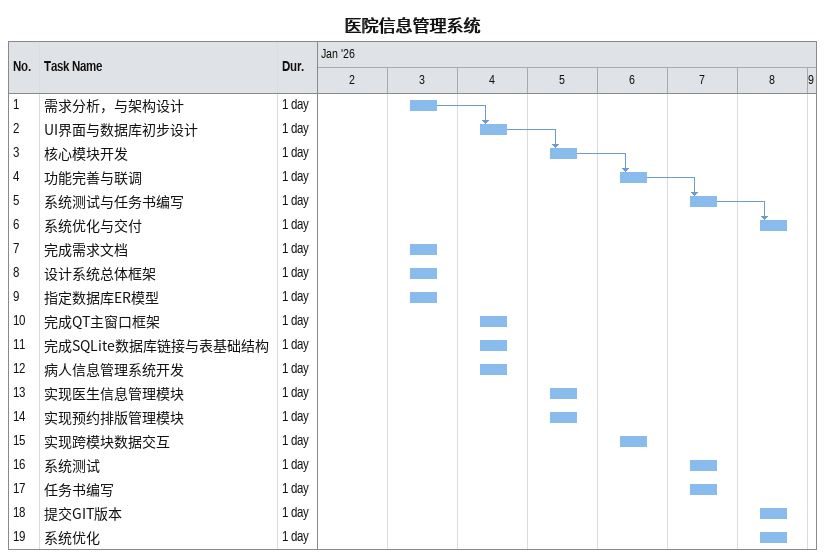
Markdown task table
医院信息管理系统

| ID | Task | Duration | Start | Finish | Predecessors |
|---|---|---|---|---|---|
| 1 | 需求分析，与架构设计 | 1d | 2026-01-03 | 2026-01-03 |  |
| 2 | UI界面与数据库初步设计 | 1d | 2026-01-04 | 2026-01-04 | 1 |
| 3 | 核心模块开发 | 1d | 2026-01-05 | 2026-01-05 | 2 |
| 4 | 功能完善与联调 | 1d | 2026-01-06 | 2026-01-06 | 3 |
| 5 | 系统测试与任务书编写 | 1d | 2026-01-07 | 2026-01-07 | 4 |
| 6 | 系统优化与交付 | 1d | 2026-01-08 | 2026-01-08 | 5 |
| 7 | 完成需求文档 | 1d | 2026-01-03 | 2026-01-03 |  |
| 8 | 设计系统总体框架 | 1d | 2026-01-03 | 2026-01-03 |  |
| 9 | 指定数据库ER模型 | 1d | 2026-01-03 | 2026-01-03 |  |
| 10 | 完成QT主窗口框架 | 1d | 2026-01-04 | 2026-01-04 |  |
| 11 | 完成SQLite数据库链接与表基础结构 | 1d | 2026-01-04 | 2026-01-04 |  |
| 12 | 病人信息管理系统开发 | 1d | 2026-01-04 | 2026-01-04 |  |
| 13 | 实现医生信息管理模块 | 1d | 2026-01-05 | 2026-01-05 |  |
| 14 | 实现预约排版管理模块 | 1d | 2026-01-05 | 2026-01-05 |  |
| 15 | 实现跨模块数据交互 | 1d | 2026-01-06 | 2026-01-06 |  |
| 16 | 系统测试 | 1d | 2026-01-07 | 2026-01-07 |  |
| 17 | 任务书编写 | 1d | 2026-01-07 | 2026-01-07 |  |
| 18 | 提交GIT版本 | 1d | 2026-01-08 | 2026-01-08 |  |
| 19 | 系统优化 | 1d | 2026-01-08 | 2026-01-08 |  |
